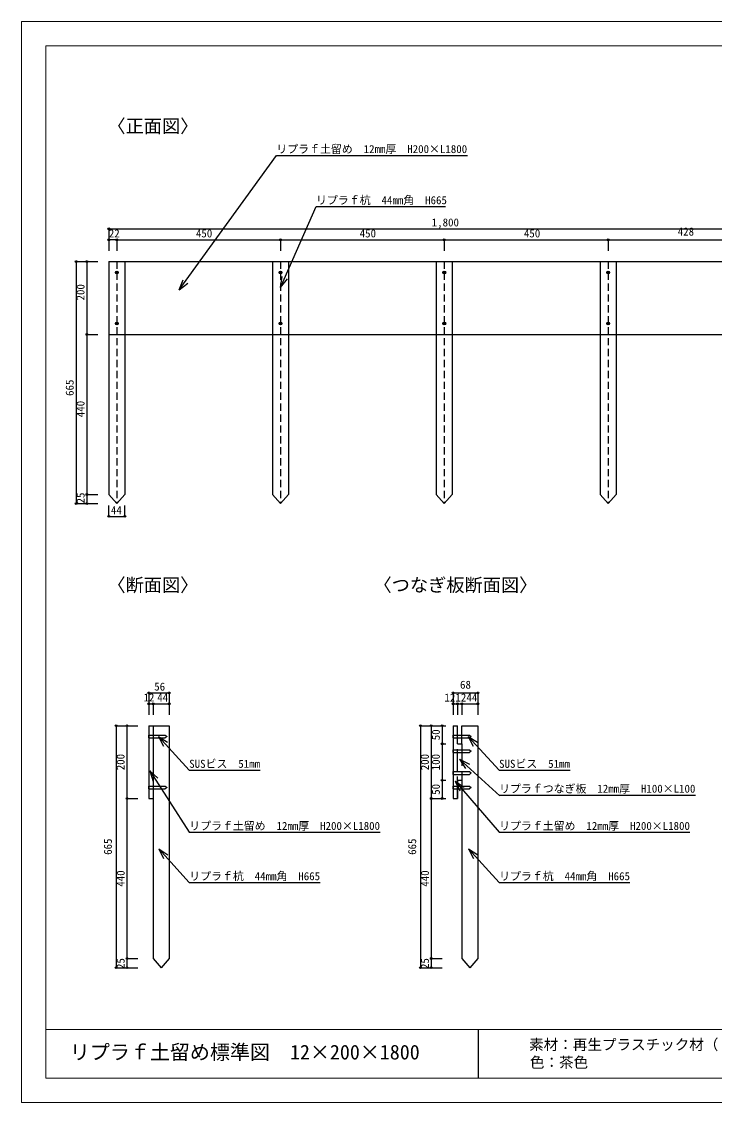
# Model space of a CAD drawing. Units: millimetres at full size, sheet at 1:10. Extents: x -2100 to 2100, y -1485 to 1485.
# Drawn here: x -2100 to -196, y -1485 to 1485 of the extents above; entities that cross this region are included whole.
import ezdxf
from ezdxf.enums import TextEntityAlignment as Align

# ---------------------------------------------------------------- set-up
doc = ezdxf.new("R2010")
doc.units = ezdxf.units.MM
doc.header["$LTSCALE"] = 10
doc.header["$PDMODE"] = 32
doc.header["$PDSIZE"] = 5
for name, pattern in [('DASHED', [7.5, 6, -1.5]), ('DASHED2', [3, 2, -1]), ('DASHED3', [4, 3, -1]), ('DASHED_SPACED', [12, 6, -6])]:
    doc.linetypes.add(name, pattern=pattern)
doc.layers.add('0-0', color=7, linetype='Continuous', lineweight=18)
doc.layers.add('1-0', color=7, linetype='Continuous')
doc.styles.add('ＭＳ ゴシック', font='')
doc.styles.get('ＭＳ ゴシック').set_extended_font_data('MS Gothic')

msp = doc.modelspace()

# ---------------------------------------------------------------- linework, layer by layer
at = {"layer": '0-0'}
for p, q in [((-2033.33, -1285), (2033.33, -1285)), ((-2033.33, -1418.33), (2033.33, -1418.33))]:
    msp.add_line(p, q, dxfattribs=at)
msp.add_lwpolyline([(2100, 1485), (-2100, 1485), (-2100, -1485), (2100, -1485)], close=True, dxfattribs=at)
msp.add_lwpolyline([(2033.33, 1418.33), (-2033.33, 1418.33), (-2033.33, -1418.33)], dxfattribs=at)
at = {"layer": '1-0'}
for p, q in [((-1666.89, 747.53), (-1399.99, 1117.17)), ((-1399.99, 1117.17), (-874.99, 1117.17)), ((-1388.45, 754.78), (-1290.92, 976.65)), ((-1290.92, 976.65), (-934.92, 976.65)), ((-1860.46, 825.48), (-60.46, 825.48)), ((-1860.46, 825.48), (-1860.46, 185.48)), ((-1816.46, 825.48), (-1816.46, 625.48)), ((-1410.46, 825.48), (-1410.46, 185.48)), ((-1366.46, 825.48), (-1366.46, 185.48)), ((-960.46, 825.48), (-960.46, 185.48)), ((-916.46, 825.48), (-916.46, 185.48)), ((-510.46, 825.48), (-510.46, 185.48)), ((-466.46, 825.48), (-466.46, 185.48)), ((-1834.66, 795.48), (-1842.26, 795.48)), ((-1838.46, 799.28), (-1838.46, 791.68)), ((-1666.89, 747.53), (-1656.22, 775.56)), ((-1384.66, 795.48), (-1392.26, 795.48)), ((-1388.46, 799.28), (-1388.46, 791.68)), ((-1388.45, 754.78), (-1383.89, 784.44)), ((-1388.45, 754.78), (-1369.68, 778.19)), ((-934.66, 795.48), (-942.26, 795.48)), ((-938.46, 799.28), (-938.46, 791.68)), ((-484.66, 795.48), (-492.26, 795.48)), ((-488.46, 799.28), (-488.46, 791.68)), ((-1666.89, 747.53), (-1643.63, 766.47)), ((-1834.66, 655.48), (-1842.26, 655.48)), ((-1838.46, 659.28), (-1838.46, 651.68)), ((-1384.66, 655.48), (-1392.26, 655.48)), ((-1388.46, 659.28), (-1388.46, 651.68)), ((-934.66, 655.48), (-942.26, 655.48)), ((-938.46, 659.28), (-938.46, 651.68)), ((-484.66, 655.48), (-492.26, 655.48)), ((-488.46, 659.28), (-488.46, 651.68)), ((-1860.46, 625.48), (-60.46, 625.48)), ((-1816.46, 625.48), (-1816.46, 185.48)), ((-1860.46, 185.48), (-1838.46, 160.48)), ((-1816.46, 185.48), (-1838.46, 160.48)), ((-1410.46, 185.48), (-1388.46, 160.48)), ((-1366.46, 185.48), (-1388.46, 160.48)), ((-960.46, 185.48), (-938.46, 160.48)), ((-916.46, 185.48), (-938.46, 160.48)), ((-510.46, 185.48), (-488.46, 160.48)), ((-466.46, 185.48), (-488.46, 160.48)), ((-1750.42, -449.79), (-1750.42, -649.79)), ((-1750.42, -449.79), (-1694.42, -449.79)), ((-1738.42, -449.79), (-1738.42, -1089.79)), ((-1694.42, -449.79), (-1694.42, -1089.79)), ((-914.18, -449.79), (-902.18, -449.79)), ((-902.18, -499.79), (-902.18, -449.79)), ((-846.18, -449.79), (-846.18, -1089.79)), ((-1751.42, -475.99), (-1751.42, -483.59)), ((-1751.42, -475.99), (-1750.42, -475.99)), ((-1751.42, -483.59), (-1750.42, -483.59)), ((-1724.2, -479.26), (-1639.42, -572.22)), ((-1724.2, -479.26), (-1698.94, -495.44)), ((-1724.2, -479.26), (-1710.41, -505.9)), ((-915.18, -475.99), (-915.18, -483.59)), ((-915.18, -475.99), (-914.18, -475.99)), ((-915.18, -483.59), (-914.18, -483.59)), ((-872.64, -479.26), (-787.87, -572.22)), ((-872.64, -479.26), (-847.38, -495.44)), ((-872.64, -479.26), (-858.85, -505.9)), ((-915.18, -515.99), (-915.18, -523.59)), ((-915.18, -515.99), (-914.18, -515.99)), ((-915.18, -523.59), (-914.18, -523.59)), ((-896.26, -542.23), (-785.59, -642.57)), ((-896.26, -542.23), (-869.57, -555.94)), ((-896.26, -542.23), (-880, -567.45)), ((-1747.56, -574.27), (-1639.42, -742.83)), ((-1747.56, -574.27), (-1725.38, -594.46)), ((-1747.56, -574.27), (-1738.45, -602.85)), ((-1639.42, -572.22), (-1444.42, -572.22)), ((-915.18, -575.99), (-915.18, -583.59)), ((-915.18, -575.99), (-914.18, -575.99)), ((-915.18, -583.59), (-914.18, -583.59)), ((-787.87, -572.22), (-592.87, -572.22)), ((-1751.42, -615.99), (-1751.42, -623.59)), ((-1751.42, -615.99), (-1750.42, -615.99)), ((-1751.42, -623.59), (-1750.42, -623.59)), ((-915.18, -615.99), (-915.18, -623.59)), ((-915.18, -615.99), (-914.18, -615.99)), ((-915.18, -623.59), (-914.18, -623.59)), ((-908.89, -602.28), (-787.83, -742.83)), ((-908.89, -602.28), (-884.1, -619.17)), ((-908.89, -602.28), (-895.86, -629.3)), ((-902.18, -599.79), (-902.18, -649.79)), ((-890.18, -599.79), (-890.18, -1089.79)), ((-1750.42, -649.79), (-1738.42, -649.79)), ((-787.83, -640.53), (-247.83, -640.53)), ((-1639.42, -742.83), (-1114.42, -742.83)), ((-787.83, -742.83), (-263.95, -742.83)), ((-1723.37, -788.27), (-1639.42, -881)), ((-1723.37, -788.27), (-1698.17, -804.54)), ((-1723.37, -788.27), (-1709.68, -814.96)), ((-871.78, -788.27), (-787.83, -881)), ((-871.78, -788.27), (-846.58, -804.54)), ((-871.78, -788.27), (-858.09, -814.96)), ((-1639.42, -881), (-1279.27, -881)), ((-787.83, -881), (-428.64, -881)), ((-1738.42, -1089.79), (-1716.42, -1114.79)), ((-1694.42, -1089.79), (-1716.42, -1114.79)), ((-890.18, -1089.79), (-868.18, -1114.79)), ((-846.18, -1089.79), (-868.18, -1114.79)), ((-845.33, -1285), (-845.33, -1418.33))]:
    msp.add_line(p, q, dxfattribs=at)
at = {"layer": '1-0', "color": 4}
for p, q in [((-1860.46, 915.48), (-60.46, 915.48)), ((-1860.46, 915.48), (-1860.46, 885.48)), ((-1838.46, 885.48), (-1860.46, 885.48)), ((-1860.46, 885.48), (-1860.46, 855.48)), ((-1838.46, 885.48), (-1838.46, 855.48)), ((-1838.46, 885.48), (-1838.46, 855.48)), ((-1838.46, 885.48), (-1388.46, 885.48)), ((-1388.46, 885.48), (-1388.46, 855.48)), ((-1388.46, 885.48), (-938.46, 885.48)), ((-1388.46, 885.48), (-1388.46, 855.48)), ((-938.46, 885.48), (-938.46, 855.48)), ((-938.46, 885.48), (-488.46, 885.48)), ((-488.46, 885.48), (-488.46, 855.48)), ((-488.46, 885.48), (-488.46, 855.48)), ((-488.46, 885.48), (-82.46, 885.48)), ((-488.46, 885.48), (-488.46, 855.48)), ((-488.46, 885.48), (-60.46, 885.48)), ((-488.46, 885.48), (-488.46, 855.48)), ((-1950.46, 825.48), (-1950.46, 160.48)), ((-1950.46, 825.48), (-1920.46, 825.48)), ((-1920.46, 825.48), (-1920.46, 625.48)), ((-1920.46, 825.48), (-1890.46, 825.48)), ((-1920.46, 625.48), (-1890.46, 625.48)), ((-1920.46, 625.48), (-1920.46, 185.48)), ((-1920.46, 185.48), (-1890.46, 185.48)), ((-1920.46, 185.48), (-1920.46, 160.48)), ((-1950.46, 160.48), (-1920.46, 160.48)), ((-1920.46, 160.48), (-1890.46, 160.48)), ((-1860.46, 125.48), (-1860.46, 155.48)), ((-1816.46, 125.48), (-1816.46, 155.48)), ((-1860.46, 125.48), (-1816.46, 125.48)), ((-1750.42, -359.79), (-1694.42, -359.79)), ((-1750.42, -359.79), (-1750.42, -389.79)), ((-1694.42, -359.79), (-1694.42, -389.79)), ((-914.18, -359.79), (-914.18, -389.79)), ((-914.18, -359.79), (-846.18, -359.79)), ((-914.18, -359.79), (-914.18, -389.79)), ((-846.18, -359.79), (-846.18, -389.79)), ((-1750.42, -389.79), (-1738.42, -389.79)), ((-1750.42, -389.79), (-1750.42, -419.79)), ((-1738.42, -389.79), (-1738.42, -419.79)), ((-1738.42, -389.79), (-1694.42, -389.79)), ((-1694.42, -389.79), (-1694.42, -419.79)), ((-914.18, -389.79), (-902.18, -389.79)), ((-914.18, -389.79), (-914.18, -419.79)), ((-902.18, -389.79), (-902.18, -419.79)), ((-902.18, -389.79), (-890.18, -389.79)), ((-902.18, -389.79), (-902.18, -419.79)), ((-890.18, -389.79), (-890.18, -419.79)), ((-890.18, -389.79), (-846.18, -389.79)), ((-846.18, -389.79), (-846.18, -419.79)), ((-1840.42, -449.79), (-1840.42, -1114.79)), ((-1840.42, -449.79), (-1810.42, -449.79)), ((-1810.42, -449.79), (-1810.42, -649.79)), ((-1810.42, -449.79), (-1780.42, -449.79)), ((-1810.42, -449.79), (-1810.42, -649.79)), ((-1810.42, -449.79), (-1780.42, -449.79)), ((-1004.18, -449.79), (-1004.18, -1114.79)), ((-1004.18, -449.79), (-974.18, -449.79)), ((-974.18, -449.79), (-974.18, -649.79)), ((-974.18, -449.79), (-944.18, -449.79)), ((-974.18, -449.79), (-974.18, -649.79)), ((-974.18, -449.79), (-944.18, -449.79)), ((-944.18, -449.79), (-944.18, -499.79)), ((-944.18, -449.79), (-934.18, -449.79)), ((-944.18, -499.79), (-934.18, -499.79)), ((-944.18, -499.79), (-944.18, -599.79)), ((-944.18, -599.79), (-934.18, -599.79)), ((-944.18, -599.79), (-944.18, -649.79)), ((-1810.42, -649.79), (-1780.42, -649.79)), ((-1810.42, -649.79), (-1810.42, -1089.79)), ((-1810.42, -649.79), (-1780.42, -649.79)), ((-974.18, -649.79), (-944.18, -649.79)), ((-974.18, -649.79), (-974.18, -1089.79)), ((-974.18, -649.79), (-944.18, -649.79)), ((-944.18, -649.79), (-934.18, -649.79)), ((-1810.42, -1089.79), (-1780.42, -1089.79)), ((-1810.42, -1089.79), (-1810.42, -1114.79)), ((-974.18, -1089.79), (-944.18, -1089.79)), ((-974.18, -1089.79), (-974.18, -1114.79)), ((-1840.42, -1114.79), (-1810.42, -1114.79)), ((-1810.42, -1114.79), (-1780.42, -1114.79)), ((-1004.18, -1114.79), (-974.18, -1114.79)), ((-974.18, -1114.79), (-944.18, -1114.79))]:
    msp.add_line(p, q, dxfattribs=at)
at = {"layer": '1-0', "linetype": 'DASHED2'}
for p, q in [((-1838.46, 825.48), (-1838.46, 160.48)), ((-1388.46, 825.48), (-1388.46, 160.48)), ((-1388.46, 825.48), (-1388.46, 160.48)), ((-938.46, 825.48), (-938.46, 160.48)), ((-938.46, 825.48), (-938.46, 160.48)), ((-488.46, 825.48), (-488.46, 160.48)), ((-488.46, 825.48), (-488.46, 160.48))]:
    msp.add_line(p, q, dxfattribs=at)
at = {"layer": '1-0', "linetype": 'DASHED'}
for p, q in [((-902.18, -649.79), (-902.18, -449.79)), ((-890.18, -499.79), (-890.18, -599.79))]:
    msp.add_line(p, q, dxfattribs=at)
at = {"layer": '1-0', "linetype": 'DASHED_SPACED'}
for p, q in [((-1751.42, -475.99), (-1705.42, -475.99)), ((-1751.42, -483.59), (-1705.42, -483.59)), ((-1705.42, -475.99), (-1700.42, -479.79)), ((-1700.42, -479.79), (-1705.42, -483.59)), ((-915.18, -483.59), (-869.18, -483.59)), ((-915.18, -523.59), (-869.18, -523.59)), ((-915.18, -575.99), (-869.18, -575.99)), ((-915.18, -583.59), (-869.18, -583.59)), ((-869.18, -575.99), (-864.18, -579.79)), ((-864.18, -579.79), (-869.18, -583.59)), ((-1751.42, -623.59), (-1705.42, -623.59)), ((-915.18, -615.99), (-869.18, -615.99)), ((-915.18, -623.59), (-869.18, -623.59))]:
    msp.add_line(p, q, dxfattribs=at)
at = {"layer": '1-0', "linetype": 'DASHED3'}
for p, q in [((-902.18, -499.79), (-890.18, -499.79)), ((-902.18, -599.79), (-890.18, -599.79))]:
    msp.add_line(p, q, dxfattribs=at)
at = {"layer": '1-0'}
for points in [[(-914.18, -449.79), (-914.18, -649.79), (-902.18, -649.79)], [(-890.18, -499.79), (-890.18, -449.79), (-846.18, -449.79)]]:
    msp.add_lwpolyline(points, dxfattribs=at)
at = {"layer": '1-0', "linetype": 'DASHED_SPACED'}
for points in [[(-915.18, -475.99), (-869.18, -475.99), (-864.18, -479.79), (-869.18, -483.59)], [(-915.18, -515.99), (-869.18, -515.99), (-864.18, -519.79), (-869.18, -523.59)], [(-1751.42, -615.99), (-1705.42, -615.99), (-1700.42, -619.79), (-1705.42, -623.59)], [(-869.18, -615.99), (-864.18, -619.79), (-869.18, -623.59)]]:
    msp.add_lwpolyline(points, dxfattribs=at)
at = {"layer": '1-0'}
for centre in [(-1838.46, 795.48), (-1388.46, 795.48), (-938.46, 795.48), (-488.46, 795.48), (-1838.46, 655.48), (-1388.46, 655.48), (-938.46, 655.48), (-488.46, 655.48)]:
    msp.add_circle(centre, 3.8, dxfattribs=at)
at = {"layer": '1-0', "color": 4}
for p in [(-1860.46, 915.48), (-1860.46, 885.48), (-1838.46, 885.48), (-1388.46, 885.48), (-938.46, 885.48), (-488.46, 885.48), (-1950.46, 825.48), (-1920.46, 825.48), (-1920.46, 625.48), (-1920.46, 185.48), (-1950.46, 160.48), (-1920.46, 160.48), (-1860.46, 125.48), (-1816.46, 125.48), (-1750.42, -359.79), (-1694.42, -359.79), (-914.18, -359.79), (-846.18, -359.79), (-1750.42, -389.79), (-1738.42, -389.79), (-1694.42, -389.79), (-914.18, -389.79), (-902.18, -389.79), (-890.18, -389.79), (-846.18, -389.79), (-1840.42, -449.79), (-1810.42, -449.79), (-1004.18, -449.79), (-974.18, -449.79), (-944.18, -449.79), (-944.18, -499.79), (-944.18, -599.79), (-1810.42, -649.79), (-974.18, -649.79), (-944.18, -649.79), (-1810.42, -1089.79), (-974.18, -1089.79), (-1840.42, -1114.79), (-1810.42, -1114.79), (-1004.18, -1114.79), (-974.18, -1114.79)]:
    msp.add_point(p, dxfattribs=at)

# ---------------------------------------------------------------- texts
at = {"layer": '0-0', "style": 'ＭＳ ゴシック'}
msp.add_text('リプラｆ土留め標準図\u300012×200×1800', height=40.32, dxfattribs=at).set_placement((-1967.52, -1379.17), align=Align.BOTTOM_LEFT)
at = {"layer": '1-0', "style": 'ＭＳ ゴシック'}
for s, height, p in [('〈正面図〉', 36.66, (-1864.32, 1168.65)), ('リプラｆ土留め\u300012mm厚\u3000H200×L1800', 21.99, (-1399.99, 1117.17)), ('リプラｆ杭\u300044mm角\u3000H665\u3000', 21.99, (-1290.92, 976.65)), ('〈断面図〉', 36.66, (-1864.32, -92.51)), ('〈つなぎ板断面図〉', 36.66, (-1132.91, -92.51)), ('SUSビス\u300051mm', 21.99, (-1639.42, -572.22)), ('SUSビス\u300051mm', 21.99, (-787.87, -572.22)), ('リプラｆつなぎ板\u300012mm厚\u3000H100×L100', 21.99, (-787.83, -640.53)), ('リプラｆ土留め\u300012mm厚\u3000H200×L1800', 21.99, (-1639.42, -742.83)), ('リプラｆ土留め\u300012mm厚\u3000H200×L1800', 21.99, (-787.83, -742.83)), ('リプラｆ杭\u300044mm角\u3000H665\u3000', 21.99, (-1639.42, -881)), ('リプラｆ杭\u300044mm角\u3000H665\u3000', 21.99, (-787.83, -881)), ('素材：再生プラスチック材（ＰＰメイン）', 29.33, (-705.3, -1349.61)), ('色：茶色', 29.33, (-703.33, -1398.57))]:
    msp.add_text(s, height=height, dxfattribs=at).set_placement(p, align=Align.BOTTOM_LEFT)
at = {"layer": '1-0', "color": 4, "style": 'ＭＳ ゴシック'}
for s, p in [('1,800', (-972.96, 915.57)), ('22', (-1860.29, 885.46)), ('450', (-1620.96, 885.43)), ('450', (-1170.96, 885.4)), ('450', (-719.64, 885.39)), ('428', (-296.96, 890.48)), ('44', (-1854.62, 124.79)), ('68', (-895.18, -354.79)), ('56', (-1735.5, -359.96)), ('12', (-1765, -389.86)), ('44', (-1727.25, -389.96)), ('12', (-938.06, -390.22)), ('12', (-908.06, -390.03)), ('44', (-877.54, -389.86))]:
    msp.add_text(s, height=21.99, dxfattribs=at).set_placement(p, align=Align.BOTTOM_LEFT)
for s, p in [('200', (-1920.6, 718.75)), ('665', (-1950.42, 456.39)), ('440', (-1920.54, 397.98)), ('25', (-1920.35, 160.88)), ('50', (-944.21, -489.79)), ('200', (-1810.8, -572.29)), ('200', (-1810.52, -572.29)), ('200', (-974.56, -572.29)), ('200', (-974.28, -572.29)), ('100', (-944.13, -572.29)), ('50', (-944.09, -639.79)), ('665', (-1845.42, -804.79)), ('665', (-1009.18, -804.79)), ('440', (-1810.37, -892.29)), ('440', (-974.14, -892.29)), ('25', (-1810.46, -1118.44)), ('25', (-974.22, -1118.44))]:
    msp.add_text(s, height=21.99, rotation=90, dxfattribs=at).set_placement(p, align=Align.BOTTOM_LEFT)

doc.saveas('drawing.dxf')
